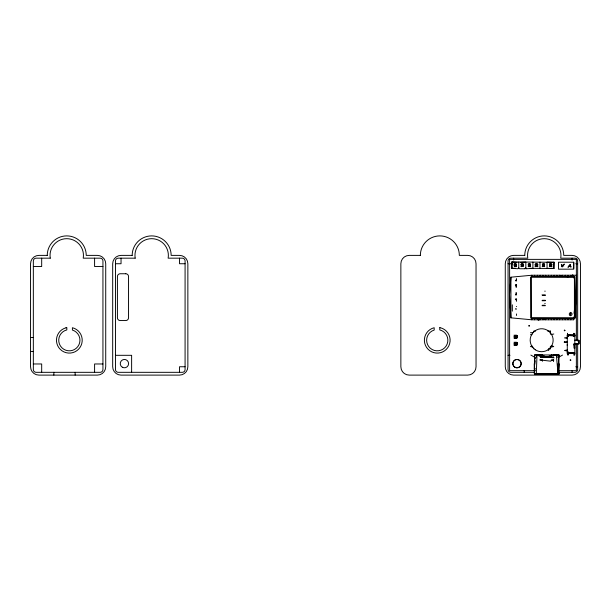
<?xml version="1.0" encoding="UTF-8"?>
<svg xmlns="http://www.w3.org/2000/svg" width="611" height="611" viewBox="0 0 611 611"><rect width="100%" height="100%" fill="white"/><g stroke="black" fill="none" stroke-linecap="round" stroke-linejoin="round"><path stroke-width="0.92" d="M548.579 348.698L550.396 348.812L550.396 346.941M550.412 333.881L550.419 331.078L547.677 331.078M553.047 357.42L543.889 356.908L540.345 357.42L553.047 357.42L553.161 355.029L558.851 354.968L559.134 373.856L534.396 373.848L534.549 354.968L559.012 354.968L558.973 357.084L562.517 355.083M559.134 373.856L534.396 373.848L534.228 363.782L534.839 363.186L534.923 360.696M558.194 363.492L558.026 373.901L535.083 373.871L558.026 373.901L559.164 363.843M515.348 268.206L511.827 268.328L511.942 261.928L554.047 262.302L553.872 268.496L529.37 268.328M553.872 268.496L553.978 262.088M516.012 264.38L516.051 266.06L514.393 265.999C516.853 267.733 516.982 262.776 514.531 264.517C513.981 263.967 514.057 267.954 516.196 266.182L516.196 264.235L514.248 264.235L514.248 266.182M523.085 264.38L523.123 266.06L521.466 265.999L521.32 264.235L521.32 266.182L523.268 266.182L523.268 264.235L521.32 264.235L521.603 264.517C524.238 262.921 523.726 267.687 521.32 266.182M530.157 266.037L528.546 265.991C531.005 267.763 531.112 262.753 528.668 264.517C528.125 263.967 528.202 267.954 530.34 266.182L530.34 264.235L528.393 264.235L528.393 266.182M535.618 265.991L537.413 266.182L535.61 265.999L535.465 264.235L535.465 266.182L537.413 266.182L537.413 264.235L535.465 264.235L535.465 266.182M537.229 266.037L537.413 264.235L535.74 264.517M544.302 266.037L542.69 265.991C545.149 267.763 545.256 262.753 542.812 264.517C542.27 263.967 542.347 267.954 544.485 266.182L544.485 264.235L542.537 264.235L542.537 266.182M549.61 266.182L549.61 264.235L549.61 266.182L551.557 266.182L551.557 264.235L549.61 264.235L549.885 264.517C552.336 262.761 552.222 267.763 549.755 265.999M573.66 267.221L573.767 263.043M573.569 335.5L573.63 333.346L573.569 335.5L567.42 335.401L567.482 333.346L567.42 335.401C573.584 334.637 581.634 335.76 567.42 335.187L573.546 335.027L573.294 335.599L568.818 335.195L567.986 336.363M568.543 352.982L568.482 355.029L568.681 352.853L567.42 353.211L567.482 355.029L567.42 352.975L573.53 352.753L574.691 352.982L574.63 355.029L574.691 352.982L573.569 353.425L568.566 353.349L568.818 353.051M574.92 318.079L576.364 275.24L531.814 275.24L510.933 277.188L509.543 294.594L510.933 317.842L531.814 319.79L573.584 319.79L574.92 318.079L574.76 276.752L531.257 276.63L530.699 277.188L530.867 318.232L574.661 318.339L576.364 294.594L574.042 313.29M536.298 373.879L537.008 354.968L540.231 355.029L534.549 354.968L534.411 357.084L530.875 355.083M550.419 331.078L550.389 334.003M521.32 265.564L521.32 265.021M535.465 265.564L535.465 265.021M570.582 315.818L570.735 312.351M558.202 370.48L558.026 373.901L556.377 354.968L553.161 355.029M557.835 373.856L558.851 354.968M553.635 359.902L553.558 361.139L553.635 359.902L551.015 360.192L553.429 360.07M521.466 265.999L521.603 264.517M517.028 337.738L517.028 335.79L515.081 335.79L515.081 337.738L517.028 337.738L517.028 335.79M517.028 344.81L517.028 342.863L515.081 342.863L515.081 344.81L517.028 344.81L517.028 342.863M572.079 275.233L572.507 274.813L572.935 275.233M534.396 373.848L534.931 368.548L534.411 367.784M534.931 362.201L534.701 357.198M567.283 344.726L567.283 345.268L567.283 344.65M511.942 261.928L511.942 268.496M516.348 337.738L515.692 337.738L516.31 337.738M573.569 353.425L574.691 353.196L573.294 353.41L573.53 352.753L574.691 353.196L573.63 355.029M535.542 358.199L537.008 354.968L541.575 357.198L540.567 354.968L540.567 356.457L554.116 357.863M563.487 265.487L564.281 264.021L562.112 266.87L561.356 264.38L563.724 266.06M515.768 344.81L516.18 344.78M515.99 287.124L515.867 285.704L516.486 284.879L516.486 287.178M516.486 299.023L515.867 299.848L515.371 299.023L515.944 299.634L516.486 299.023L516.486 301.322M570.17 264.51L568.009 267.358L568.803 265.892L570.926 266.999L570.17 264.51L570.926 266.999M516.486 284.879L515.944 285.49L515.371 284.879L515.867 285.704M515.371 295.014L515.913 294.403L516.486 295.014L516.486 292.722M515.371 309.158L515.913 308.547L516.486 309.158M518.762 262.088L518.762 267.908L517.922 268.748L511.827 268.328M518.762 267.908L519.594 268.748L524.994 268.748L525.834 267.908L526.667 268.748L532.907 268.328L532.907 262.088M549.51 356.916L551.489 354.968L551.489 356.641L549.51 356.916L551.489 356.641M534.442 364.439L535.06 363.843M542.285 360.07L542.423 361.154L542.492 359.902L539.811 359.925L550.908 361.2M515.081 337.738L516.753 337.463M515.081 344.81L516.753 344.535M571.285 335.645L567.283 334.965L567.283 353.41L568.627 352.57L573.485 352.57L574.829 353.326L574.829 335.806M524.994 268.748L525.834 268.328L526.667 268.748M567.283 353.41L568.627 352.738L567.283 352.57M551.993 354.968L546.692 357.198L542.125 354.968M532.051 345.91L530.401 346.559L532.868 347.048M567.283 335.806L568.627 335.531M567.283 352.853L568.627 352.57M567.283 337.341L564.488 337.906L567.283 338.463M567.283 341.534L564.488 342.091L567.283 342.656M567.283 349.92L564.488 350.477L567.283 351.035M550.389 347.216L553.772 346.559L551.229 345.582M551.237 334.492L553.795 334.003M520.526 262.402L525.834 262.088L525.834 268.328M535.595 331.07L533.77 331.07L533.693 331.857M115.471 263.738L121.039 263.738L121.039 258.17M185.08 263.738L179.512 263.738L179.512 258.17M508.062 263.738L512.698 263.738M575.806 263.738L577.662 263.738M33.338 266.518L41.685 266.518L41.685 258.17M102.938 266.518L94.59 266.518L94.59 258.17M573.263 267.969L573.767 268.191M544.737 291.157L545.226 291.157M541.98 294.945L545.356 294.945M542.522 295.357L545.356 295.357M542.385 300.284L545.356 300.284M542.018 300.734L545.356 300.734M544.737 303.423L545.226 303.423M542.385 305.256L544.989 305.256M542.018 305.706L545.356 305.706M530.44 332.697L532.884 332.697M530.47 334.652L532.082 334.652M567.283 336.363L568.627 336.363M30.55 337.516L33.338 337.516M573.989 343.909L578.953 343.863L578.968 340.342L574.829 340.281L578.968 340.342L578.961 343.856L574.829 343.909L574.691 348.102L573.989 343.909L573.989 348.102L574.829 348.102M533.693 348.049L533.777 348.828M30.55 351.44L33.338 351.44M567.283 352.012L568.627 352.012M115.471 355.312L131.625 355.312L131.625 372.32M508.062 355.312L509.956 355.312M544.134 357.198L552.061 357.198M33.338 363.973L41.685 363.973L41.685 372.32M102.938 363.973L94.59 363.973L94.59 372.32M185.08 366.753L179.512 366.753L179.512 372.32M575.806 366.753L577.662 366.753M535.358 370.678L509.612 370.678L509.612 259.37L576.364 259.37L576.364 340.235M559.195 370.678L576.364 370.678L576.364 344.039M534.541 372.32L510.842 372.32A2.788 2.788 0 0 1 508.062 369.54L508.062 260.95A2.788 2.788 0 0 1 510.842 258.17L527.782 258.17A16.703 16.703 0 0 1 544.256 238.68A16.703 16.703 0 0 1 560.73 258.17L574.882 258.17A2.788 2.788 0 0 1 577.662 260.95L577.662 340.999M558.714 372.32L574.882 372.32A2.788 2.788 0 0 0 577.662 369.54L577.662 343.863M553.925 268.359L547.051 268.328L547.051 262.088L554.047 262.302M515.081 335.79L516.883 335.974M515.081 342.863L516.883 343.046M549.793 264.38L551.405 264.433M542.721 264.38L544.332 264.433M535.648 264.38L537.26 264.433M528.576 264.38L530.188 264.433M521.504 264.38L523.115 264.433M514.431 264.38L516.043 264.433M549.763 265.991L551.374 266.037M511.881 262.058L517.036 262.394M541.904 356.641L543.889 356.908L541.904 354.968L541.904 356.641L543.889 356.908L541.904 354.976M567.283 335.531L573.485 335.806L574.829 336.363M534.61 358.084L535.007 358.199M573.294 335.599L574.691 336.363L573.294 336.363L573.294 335.072M534.228 368.097L534.931 368.548M516.486 280.869L515.913 280.258L515.371 280.869L515.99 280.052L516.486 280.869L516.486 278.578M556.377 354.968L557.461 357.389M561.356 264.38L562.112 266.87M558.752 372.267L559.019 373.886M573.66 268.053L573.592 267.221L573.592 267.969M515.867 292.776L515.99 294.197M515.203 335.943L515.264 337.593M515.203 343.015L515.264 344.665M574.691 335.164L574.63 333.346L574.691 335.408M551.374 264.38L551.405 266.06M544.302 264.38L544.332 266.06M537.229 264.38L537.26 266.06M530.157 264.38L530.195 266.06M550.396 348.812L550.389 346.315M573.584 275.24L573.584 277.997M573.584 317.033L573.584 319.79M573.294 352.952L573.294 353.41M572.095 258.17L572.095 260.026M572.095 370.465L572.095 372.32M570.796 275.24L570.796 276.63M570.796 318.4L570.796 319.79M568.016 275.24L568.016 276.63M568.016 318.4L568.016 319.79M565.228 275.24L565.228 276.63M565.228 318.4L565.228 319.79M562.441 275.24L562.441 276.63L559.661 275.24L559.661 276.63M562.441 318.4L562.441 319.79M559.661 318.4L559.661 319.79M556.873 275.24L556.873 276.63M556.873 318.4L556.873 319.79M554.093 275.24L554.093 276.63M554.093 318.4L554.093 319.79M551.305 275.24L551.305 276.63M551.305 318.4L551.305 319.79M548.525 275.24L548.525 276.63M548.525 318.4L548.525 319.79M545.738 275.24L545.738 276.63M545.738 318.4L545.738 319.79L542.95 318.4L542.95 319.79M542.95 275.24L542.95 276.63M540.17 275.24L540.17 276.63M540.17 318.4L540.17 319.79L537.382 318.4L537.382 319.79M539.979 262.088L539.979 268.328M537.382 275.24L537.382 276.63M534.602 275.24L534.602 276.63M534.602 318.4L534.602 319.79M531.814 275.24L531.814 276.63M531.814 318.4L531.814 319.79M524.215 370.434L524.215 372.32M516.486 313.932L516.486 315.467M514.187 334.996L514.187 338.532M514.187 342.068L514.187 345.605M513.63 258.17L513.63 260.026M512.323 304.828L512.323 311.121M510.933 277.188L510.933 317.842M75.138 372.32L75.138 375.108M53.86 372.32L53.86 375.108M516.371 306.416A1.421 1.421 0 0 1 516.639 306.539M515.371 299.39A1.421 1.421 0 0 1 516.639 299.466M515.371 285.245A1.421 1.421 0 0 1 516.639 285.322M516.616 266.266A1.673 1.673 0 0 1 516.15 266.724M514.134 264.074A1.673 1.673 0 0 1 516.616 264.41M521.366 266.724A1.673 1.673 0 0 1 520.908 266.266M520.878 264.456A1.673 1.673 0 0 1 523.352 264.044M530.661 266.396A1.673 1.673 0 0 1 530.295 266.724M528.439 266.724A1.673 1.673 0 0 1 528.187 266.518M528.156 264.189A1.673 1.673 0 0 1 530.661 264.273M537.986 265.976A1.673 1.673 0 0 1 537.367 266.724M535.511 266.724A1.673 1.673 0 0 1 534.9 265.976M534.938 264.609A1.673 1.673 0 0 1 537.986 264.693M544.691 266.518A1.673 1.673 0 0 1 544.439 266.724M542.583 266.724A1.673 1.673 0 0 1 542.224 266.396M542.301 264.189A1.673 1.673 0 0 1 544.691 264.151M552.054 266.121A1.673 1.673 0 0 1 551.512 266.724M549.625 263.967A1.673 1.673 0 0 1 552.054 264.548M567.008 276.699L568.108 276.722L567.008 276.699M529.439 325.8C528.775 327.336 528.309 324.456 529.439 325.8M538.986 319.79C538.238 321.264 537.963 318.4 538.986 319.79M548.884 349.851C547.884 351.333 548.067 348.362 548.884 349.889M564.946 330.398C564.32 331.888 563.846 329.031 564.946 330.398M564.946 342.099C563.953 343.573 564.068 340.671 564.946 342.099M570.811 360.1C570.048 361.582 569.803 358.703 570.811 360.1M66.003 327.794L65.95 327.809A12.869 12.869 0 0 0 58.877 347.72A12.869 12.869 0 0 0 80.003 347.438A12.869 12.869 0 0 0 72.404 327.725L72.404 330.07A10.608 10.608 0 0 1 77.857 346.552A10.608 10.608 0 0 1 60.497 346.086A10.608 10.608 0 0 1 66.836 329.917L66.836 327.603L66.003 327.794M47.253 255.383L38.905 255.383A8.355 8.355 0 0 0 30.55 263.738L30.55 366.753A8.355 8.355 0 0 0 38.905 375.108L97.37 375.108A8.355 8.355 0 0 0 105.726 366.753L105.726 263.738A8.355 8.355 0 0 0 97.37 255.383L86.235 255.383A19.491 19.491 0 0 0 66.744 235.892A19.491 19.491 0 0 0 47.253 255.383M132.175 255.383L121.039 255.383A8.355 8.355 0 0 0 112.684 263.738L112.684 366.753A8.355 8.355 0 0 0 121.039 375.108L179.512 375.108A8.355 8.355 0 0 0 187.86 366.753L187.86 263.738A8.355 8.355 0 0 0 179.512 255.383L171.156 255.383A19.491 19.491 0 0 0 151.665 235.892A19.491 19.491 0 0 0 132.175 255.383M420.353 255.383L409.217 255.383A8.355 8.355 0 0 0 400.862 263.738L400.862 366.753A8.355 8.355 0 0 0 409.217 375.108L467.682 375.108A8.355 8.355 0 0 0 476.038 366.753L476.038 263.738A8.355 8.355 0 0 0 467.682 255.383L459.335 255.383A19.491 19.491 0 0 0 439.844 235.892A19.491 19.491 0 0 0 420.353 255.383M524.765 255.383L513.63 255.383A8.355 8.355 0 0 0 505.274 263.738L505.274 366.753A8.355 8.355 0 0 0 513.63 375.108L572.095 375.108A8.355 8.355 0 0 0 580.45 366.753L580.45 263.738A8.355 8.355 0 0 0 572.095 255.383L563.747 255.383A19.491 19.491 0 0 0 544.256 235.892A19.491 19.491 0 0 0 524.765 255.383M50.27 258.17L36.118 258.17A2.788 2.788 0 0 0 33.338 260.95L33.338 369.54A2.788 2.788 0 0 0 36.118 372.32L100.158 372.32A2.788 2.788 0 0 0 102.938 369.54L102.938 260.95A2.788 2.788 0 0 0 100.158 258.17L83.218 258.17A16.703 16.703 0 0 0 66.744 238.68A16.703 16.703 0 0 0 50.27 258.17M135.191 258.17L118.259 258.17A2.788 2.788 0 0 0 115.471 260.95L115.471 369.54A2.788 2.788 0 0 0 118.259 372.32L182.292 372.32A2.788 2.788 0 0 0 185.08 369.54L185.08 260.95A2.788 2.788 0 0 0 182.292 258.17L168.14 258.17A16.703 16.703 0 0 0 151.665 238.68A16.703 16.703 0 0 0 135.191 258.17M573.767 262.211L558.515 262.211L558.515 269.168L573.767 269.168L573.767 262.211M125.759 273.751L120.191 273.751A2.788 2.788 0 0 0 117.411 276.531L117.411 317.758A2.788 2.788 0 0 0 120.191 320.546L125.759 320.546A2.788 2.788 0 0 0 128.547 317.758L128.547 276.531A2.788 2.788 0 0 0 125.759 273.751M574.416 277.188L531.257 277.188L531.257 317.842L574.416 317.842L574.416 277.188M439.813 327.611L439.752 329.917A10.608 10.608 0 0 1 446.091 346.086A10.608 10.608 0 0 1 428.731 346.552A10.608 10.608 0 0 1 434.184 330.07L434.184 327.725A12.869 12.869 0 0 0 426.585 347.438A12.869 12.869 0 0 0 447.71 347.72A12.869 12.869 0 0 0 440.638 327.809L439.867 327.626M122.337 367.242A4.178 4.178 0 0 0 128.6 363.621A4.178 4.178 0 0 0 122.337 360.001A4.178 4.178 0 0 0 122.337 367.242M514.92 367.242A4.178 4.178 0 0 0 521.183 363.621A4.178 4.178 0 0 0 514.92 360.001A4.178 4.178 0 0 0 514.92 367.242M535.312 349.798A11.479 11.479 0 0 0 553.115 340.938A11.479 11.479 0 0 0 536.542 329.948A11.479 11.479 0 0 0 535.312 349.798M514.538 367.02A4.178 4.178 0 0 0 521.145 364.072A4.178 4.178 0 0 0 515.294 359.826A4.178 4.178 0 0 0 514.538 367.02M515.096 338.211A1.673 1.673 0 0 0 517.601 336.76A1.673 1.673 0 0 0 515.096 335.317A1.673 1.673 0 0 0 515.096 338.211M515.096 345.284A1.673 1.673 0 0 0 517.601 343.833A1.673 1.673 0 0 0 515.096 342.389A1.673 1.673 0 0 0 515.096 345.284M569.964 315.284A1.39 1.39 0 0 0 572.049 314.077A1.39 1.39 0 0 0 569.964 312.878A1.39 1.39 0 0 0 569.964 315.284"/></g></svg>
